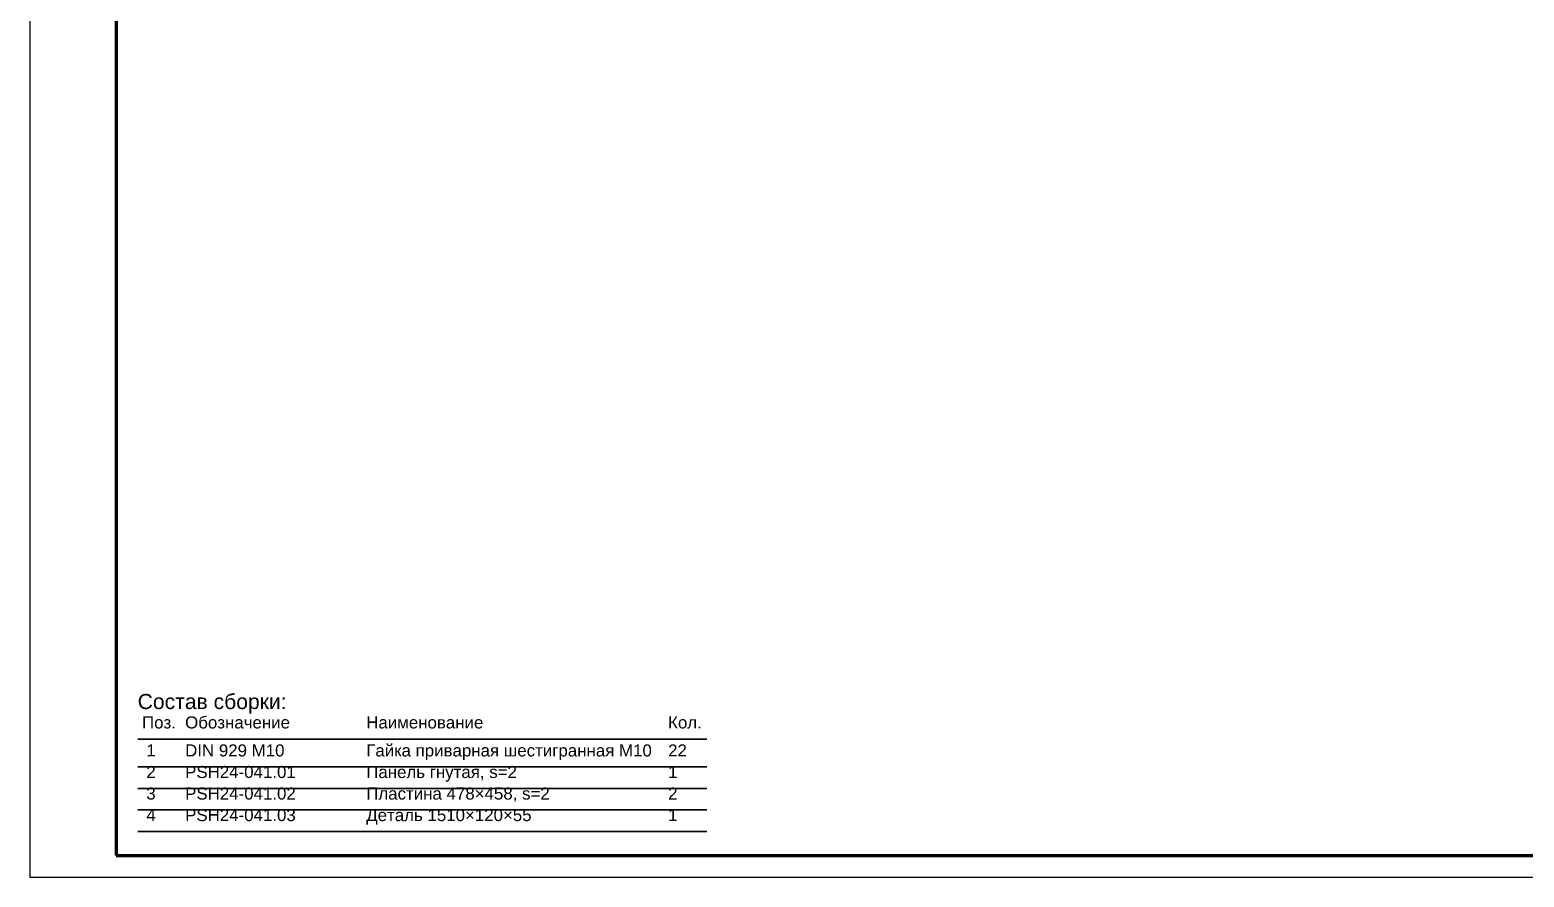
# Model space of a CAD drawing. Header units: millimetres. Extents: x 0 to 594, y 0 to 420.
# Drawn here: x 0 to 346.5, y 0 to 196.6 of the extents above; entities that cross this region are included whole.
import ezdxf

# ---------------------------------------------------------------- set-up
doc = ezdxf.new("R2010")
doc.units = ezdxf.units.MM
doc.styles.add('GOST', font='Arial')

msp = doc.modelspace()

# ---------------------------------------------------------------- linework, layer by layer
at = {"color": 8, "lineweight": 35}
for p, q in [((25, 32), (157, 32)), ((25, 25.6), (157, 25.6)), ((25, 20.6), (157, 20.6)), ((25, 15.6), (157, 15.6)), ((25, 10.6), (157, 10.6))]:
    msp.add_line(p, q, dxfattribs=at)
at = {"color": 7, "lineweight": 25}
msp.add_lwpolyline([(0, 0), (594, 0), (594, 420), (0, 420)], close=True, dxfattribs=at)
at = {"color": 7, "lineweight": 70}
msp.add_lwpolyline([(20, 5), (589, 5), (589, 415), (20, 415)], close=True, dxfattribs=at)

# ---------------------------------------------------------------- texts
at = {"color": 3, "style": 'GOST'}
for s, height, p in [('Состав сборки:', 3.5, (25, 39)), ('Поз.', 2.8, (26, 34.5)), ('Обозначение', 2.8, (36, 34.5)), ('Наименование', 2.8, (78, 34.5)), ('Кол.', 2.8, (148, 34.5)), ('1', 2.8, (27, 28)), ('DIN 929 M10', 2.8, (36, 28)), ('Гайка приварная шестигранная М10', 2.8, (78, 28)), ('22', 2.8, (148, 28)), ('2', 2.8, (27, 23)), ('PSH24-041.01', 2.8, (36, 23)), ('Панель гнутая, s=2', 2.8, (78, 23)), ('1', 2.8, (148, 23)), ('3', 2.8, (27, 18)), ('PSH24-041.02', 2.8, (36, 18)), ('Пластина 478×458, s=2', 2.8, (78, 18)), ('2', 2.8, (148, 18)), ('4', 2.8, (27, 13)), ('PSH24-041.03', 2.8, (36, 13)), ('Деталь 1510×120×55', 2.8, (78, 13)), ('1', 2.8, (148, 13))]:
    msp.add_text(s, height=height, dxfattribs=at).set_placement(p)

doc.saveas('drawing.dxf')
